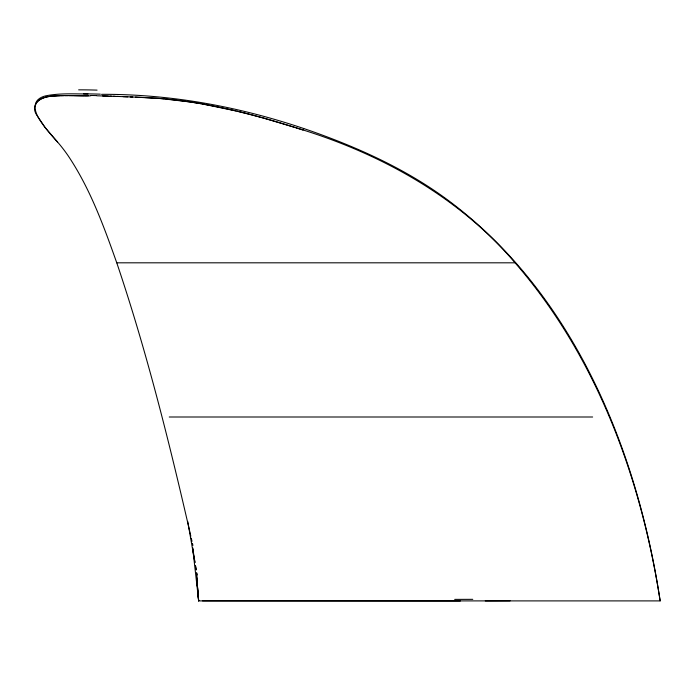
<?xml version="1.0" encoding="UTF-8"?>
<svg xmlns="http://www.w3.org/2000/svg" width="695" height="695" viewBox="0 0 695 695"><rect width="100%" height="100%" fill="white"/><g stroke="black" fill="none" stroke-linecap="round" stroke-linejoin="round"><path stroke-width="1.04" d="M35.402 105.249C35.488 99.984 40.918 96.987 45.436 95.919C59.396 93 73.809 94.016 87.978 93.964M195 562.464L192.654 547.799L198.683 600.897L196.546 575.304L198.596 600.897L660.154 600.897C637.376 450.082 573.931 293.785 448.145 200.299C408.33 170.735 362.981 149.746 316.52 132.98C247.689 108.255 174.853 94.025 101.54 94.32M303.689 128.523L302.968 130.026C258.314 115.613 212.557 103.381 165.714 98.985M53.558 96.257C42.395 95.736 28.121 103.685 37.565 116.247M54.132 96.205L56.573 96.014M57.225 95.971L59.979 95.823M60.708 95.788L63.81 95.675M64.626 95.649L68.084 95.58M68.996 95.562L72.845 95.528M73.861 95.519L84.251 95.562M485.275 600.906L510.104 600.827M460.377 600.975L202.453 600.827M37.669 116.439L45.175 127.576L57.581 142.075A293.151 113.772 87.9 0 1 68.136 155.741C90.089 188.484 103.677 225.892 116.76 262.814L515.056 262.814C596.927 357.082 641.311 478.768 660.154 600.897M169.25 417L592.644 417M84.868 95.571L88.526 95.615M91.054 95.658C77.831 98.299 21.085 86.432 38.451 117.846C43.194 125.691 49.154 132.693 55.253 139.504M96.779 95.788L108.316 96.127M102.634 95.945L111.556 96.231M109.897 96.179L115.101 96.362M113.285 96.292L118.967 96.501M116.986 96.423L132.771 97.022M123.18 96.657L127.776 96.831M130.226 96.926L137.619 97.222M135.421 97.126L161.014 98.577L190.595 102.035M138.366 97.248L143.83 97.482M144.647 97.526L157.001 98.264M157.478 98.299L164.281 98.855M191.49 102.165L200.768 103.677M201.724 103.842L235.961 110.931M237.143 111.217L249.383 114.258M250.018 114.423L263.04 117.924M263.718 118.107L294.862 127.42M296.009 127.784C379.07 152.77 458.231 196.086 515.056 262.814M57.581 142.075L55.348 139.617M116.76 262.814C147.027 352.322 169.736 444.166 190.83 536.193M191.29 538.243L191.994 541.318M192.454 543.368L192.923 545.419M187.711 521.398L194.869 562.342M195.408 565.513L196.12 569.744M195.504 565.608L196.172 569.796M196.546 575.304L198.596 600.897M472.782 599.333A526.202 4.274 -0.1 0 1 454.678 599.385M83.582 93.825A93.365 10.156 2.7 0 1 100.349 94.164M78.657 89.846A89.872 14.082 3.6 0 1 97.065 90.124M90.558 95.467A84.573 7.871 2.4 0 1 96.405 95.589M197.015 575.034L196.659 572.915L197.015 575.034"/></g></svg>
